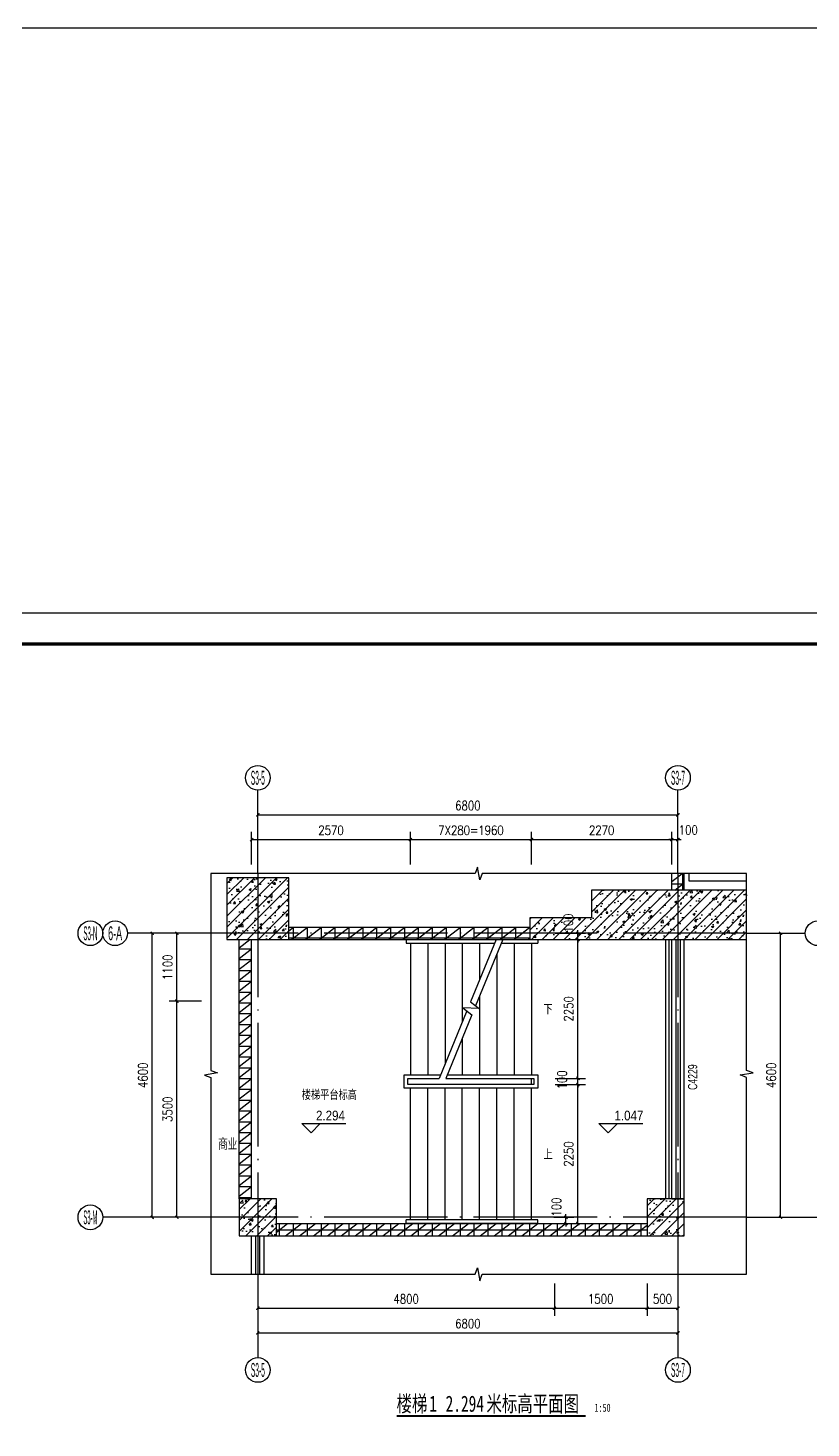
# Model space of a CAD drawing. Extents: x 718358 to 1668613, y -348838 to -159582.
# Drawn here: x 890727 to 903400, y -302810 to -280139 of the extents above; entities that cross this region are included whole.
import ezdxf
from ezdxf.enums import TextEntityAlignment as Align

# ---------------------------------------------------------------- set-up
doc = ezdxf.new("R2010")
doc.units = 0
doc.header["$LTSCALE"] = 1000
doc.linetypes.add('DASH', pattern=[0.35, 0.25, -0.1])
doc.linetypes.add('DOTE', pattern=[2.42, 2, -0.2, 0.02, -0.2])
doc.layers.add('建-修订云线', color=202, linetype='Continuous', plot=False)
for name, color, linetype in [('建-可见线', 7, 'Continuous'), ('建-图框', 4, 'Continuous'), ('建-墙体', 2, 'Continuous'), ('建-尺寸', 73, 'Continuous'), ('建-幕墙', 4, 'Continuous'), ('建-影线', 8, 'Continuous'), ('建-房间名', 7, 'Continuous'), ('建-柱子', 6, 'Continuous'), ('建-标高', 3, 'Continuous'), ('建-楼梯', 4, 'Continuous'), ('建-楼梯-扶手', 3, 'Continuous'), ('建-符号', 3, 'Continuous'), ('建-符号说明', 7, 'Continuous'), ('建-轴标', 3, 'Continuous'), ('建-轴网', 14, 'DOTE'), ('建-门窗', 4, 'Continuous'), ('建-门窗-编号', 7, 'Continuous'), ('车位', 5, 'Continuous')]:
    doc.layers.add(name, color=color, linetype=linetype)
doc.styles.add('_TCH_AXIS', font='gt宽度调整.shx', dxfattribs={"bigfont": 'gt国标汉字.shx'})
doc.styles.add('_TCH_DIM', font='gt单线西文.shx', dxfattribs={"width": 0.8, "bigfont": 'gt单线中文.shx'})
doc.styles.add('_TCH_SPACE', font='gt单线西文.shx', dxfattribs={"width": 0.8, "height": 5, "bigfont": 'gt单线中文.shx'})
doc.styles.add('_TCH_WINDOW', font='gt单线西文.shx', dxfattribs={"height": 3.5, "bigfont": 'gt单线中文.shx'})
doc.styles.add('DIM_FONT', font='SIMPLEX.shx', dxfattribs={"width": 0.8, "bigfont": 'GBCBIG.shx'})
doc.styles.add('黑体字', font='simhei.ttf', dxfattribs={"width": 0.7})
doc.dimstyles.new('DIMN50', dxfattribs={"dimscale": 0.5, "dimtxt": 300, "dimasz": 100, "dimexe": 250, "dimexo": 300, "dimgap": 150, "dimtad": 1, "dimdec": 0, "dimzin": 0, "dimdsep": 46, "dimtxsty": 'DIM_FONT', "dimblk": 'ARCHTICK', "dimcen": 0.09, "dimdle": 1, "dimclrt": 7, "dimazin": 2, "dimtfac": 1, "dimtdec": 0, "dimtix": 1, "dimtmove": 2, "dimatfit": 3, "dimldrblk": 'ARCHTICK', "dimfxl": 1, "dimtolj": 1, "dimtzin": 0, "dimarcsym": 0})
pattern_1 = [(45, (0, 0), (-88.388348, 88.388348), []), (50, (0, 0), (358.63009, -31.37607), [37.5, -412.5]), (355, (0, 0), (-69.37567, 376.09607), [30, -330]), (100.4514, (29.9, -2.6), (289.25469, 344.71977), [31.8701, -350.57106]), (46.1842, (0, 100), (533.62052, -82.7595), [56.25, -618.75]), (96.6356, (44.47, 93.1), (467.33135, 487.05894), [47.80514, -525.8565]), (351.1842, (0, 100), (467.33097, 487.0593), [45, -495]), (21, (50, 75), (298.45353, -201.309445), [37.5, -412.5]), (326, (50, 75), (121.65767, 362.57502), [30, -330]), (71.4514, (74.87, 58.22), (420.11131, 161.26525), [31.8701, -350.57106]), (37.5, (0, 0), (6.079928, 166.446927), [0, -326, 0, -335, 0, -331.25]), (7.5, (0, 0), (131.53477, 197.205856), [0, -191, 0, -318.5, 0, -126.25]), (327.5, (-111.5, 0), (266.911218, -11.277436), [0, -125, 0, -390, 0, -517.5]), (317.5, (-161.5, 0), (291.593085, 50.05249), [0, -162.5, 0, -259, 0, -367.5])]
pattern_2 = [(0, (0, 0), (0, 175), []), (37.875, (200, 0), (-84.807639, 109.038328), []), (90, (200, 0), (-225, 1e-14), [])]

# ---------------------------------------------------------------- blocks, each defined once
blk = doc.blocks.new('_ArchTick')
at = {"color": 0, "linetype": 'ByBlock', "const_width": 0.4}
blk.add_lwpolyline([(-0.5, -0.5), (0.5, 0.5)], dxfattribs=at)
blk = doc.blocks.new('*D3456')
at = {"layer": 'Defpoints', "color": 0, "transparency": 16777216}
for p in [(902508, -294798), (902908, -294798), (902508, -299398)]:
    blk.add_point(p, dxfattribs=at)
at = {"layer": '建-尺寸', "color": 0, "lineweight": -2, "transparency": 16777216}
for p, q in [((902658, -294798), (903033, -294798)), ((902908, -299399), (902908, -294798)), ((902658, -299398), (903033, -299398))]:
    blk.add_line(p, q, dxfattribs=at)
at = {"layer": '建-尺寸', "color": 0, "lineweight": -2, "transparency": 16777216, "xscale": 50, "yscale": 50, "zscale": 50}
for p, rotation in [((902908, -294798), 90), ((902908, -299398), 270)]:
    blk.add_blockref('_ArchTick', p, dxfattribs=dict(at, rotation=rotation))
at = {"layer": '建-尺寸', "color": 7, "transparency": 16777216, "insert": (902758, -297098), "char_height": 150, "attachment_point": 5, "rotation": 90, "style": 'DIM_FONT'}
blk.add_mtext('\\A1;4600', dxfattribs=at)
blk = doc.blocks.new('*D3457')
at = {"layer": 'Defpoints', "color": 0, "transparency": 16777216}
for p in [(892737, -294798), (893687, -294798), (893687, -299398)]:
    blk.add_point(p, dxfattribs=at)
at = {"layer": '建-轴标', "color": 0, "lineweight": -2, "transparency": 16777216}
for p, q in [((893537, -294798), (892612, -294798)), ((892737, -299399), (892737, -294798)), ((893537, -299398), (892612, -299398))]:
    blk.add_line(p, q, dxfattribs=at)
at = {"layer": '建-轴标', "color": 0, "lineweight": -2, "transparency": 16777216, "xscale": 50, "yscale": 50, "zscale": 50}
for p, rotation in [((892737, -294798), 90), ((892737, -299398), 270)]:
    blk.add_blockref('_ArchTick', p, dxfattribs=dict(at, rotation=rotation))
at = {"layer": '建-轴标', "color": 7, "transparency": 16777216, "insert": (892587, -297098), "char_height": 150, "attachment_point": 5, "rotation": 90, "style": 'DIM_FONT'}
blk.add_mtext('\\A1;4600', dxfattribs=at)
blk = doc.blocks.new('*D3459')
at = {"layer": 'Defpoints', "color": 0, "transparency": 16777216}
for p in [(894447, -300553), (901247, -300553), (901247, -301270)]:
    blk.add_point(p, dxfattribs=at)
at = {"layer": '建-尺寸', "color": 0, "lineweight": -2, "transparency": 16777216}
for p, q in [((894447, -300703), (894447, -301395)), ((901247, -300703), (901247, -301395)), ((894447, -301270), (901248, -301270))]:
    blk.add_line(p, q, dxfattribs=at)
at = {"layer": '建-尺寸', "color": 0, "lineweight": -2, "transparency": 16777216, "xscale": 50, "yscale": 50, "zscale": 50, "rotation": 180}
blk.add_blockref('_ArchTick', (894447, -301270), dxfattribs=at)
at = {"layer": '建-尺寸', "color": 0, "lineweight": -2, "transparency": 16777216, "xscale": 50, "yscale": 50, "zscale": 50}
blk.add_blockref('_ArchTick', (901247, -301270), dxfattribs=at)
at = {"layer": '建-尺寸', "color": 7, "transparency": 16777216, "insert": (897847, -301120), "char_height": 150, "attachment_point": 5, "style": 'DIM_FONT'}
blk.add_mtext('\\A1;6800', dxfattribs=at)
blk = doc.blocks.new('*D3460')
at = {"layer": 'Defpoints', "color": 0, "transparency": 16777216}
for p in [(893137, -295898), (893687, -295898), (893687, -299398)]:
    blk.add_point(p, dxfattribs=at)
at = {"layer": '建-尺寸', "color": 0, "lineweight": -2, "transparency": 16777216}
for p, q in [((893537, -295898), (893012, -295898)), ((893137, -299399), (893137, -295898)), ((893537, -299398), (893012, -299398))]:
    blk.add_line(p, q, dxfattribs=at)
at = {"layer": '建-尺寸', "color": 0, "lineweight": -2, "transparency": 16777216, "xscale": 50, "yscale": 50, "zscale": 50}
for p, rotation in [((893137, -295898), 90), ((893137, -299398), 270)]:
    blk.add_blockref('_ArchTick', p, dxfattribs=dict(at, rotation=rotation))
at = {"layer": '建-尺寸', "color": 7, "transparency": 16777216, "insert": (892987, -297648), "char_height": 150, "attachment_point": 5, "rotation": 90, "style": 'DIM_FONT'}
blk.add_mtext('\\A1;3500', dxfattribs=at)
blk = doc.blocks.new('*D3461')
at = {"layer": 'Defpoints', "color": 0, "transparency": 16777216}
for p in [(893137, -294798), (893687, -294798), (893687, -295898)]:
    blk.add_point(p, dxfattribs=at)
at = {"layer": '建-尺寸', "color": 0, "lineweight": -2, "transparency": 16777216}
for p, q in [((893537, -294798), (893012, -294798)), ((893137, -295899), (893137, -294798)), ((893537, -295898), (893012, -295898))]:
    blk.add_line(p, q, dxfattribs=at)
at = {"layer": '建-尺寸', "color": 0, "lineweight": -2, "transparency": 16777216, "xscale": 50, "yscale": 50, "zscale": 50}
for p, rotation in [((893137, -294798), 90), ((893137, -295898), 270)]:
    blk.add_blockref('_ArchTick', p, dxfattribs=dict(at, rotation=rotation))
at = {"layer": '建-尺寸', "color": 7, "transparency": 16777216, "insert": (892987, -295348), "char_height": 150, "attachment_point": 5, "rotation": 90, "style": 'DIM_FONT'}
blk.add_mtext('\\A1;1100', dxfattribs=at)
blk = doc.blocks.new('*D3462')
at = {"layer": 'Defpoints', "color": 0, "transparency": 16777216}
for p in [(894447, -300320), (899247, -300320), (899247, -300870)]:
    blk.add_point(p, dxfattribs=at)
at = {"layer": '建-尺寸', "color": 0, "lineweight": -2, "transparency": 16777216}
for p, q in [((894447, -300470), (894447, -300995)), ((899247, -300470), (899247, -300995)), ((894447, -300870), (899248, -300870))]:
    blk.add_line(p, q, dxfattribs=at)
at = {"layer": '建-尺寸', "color": 0, "lineweight": -2, "transparency": 16777216, "xscale": 50, "yscale": 50, "zscale": 50, "rotation": 180}
blk.add_blockref('_ArchTick', (894447, -300870), dxfattribs=at)
at = {"layer": '建-尺寸', "color": 0, "lineweight": -2, "transparency": 16777216, "xscale": 50, "yscale": 50, "zscale": 50}
blk.add_blockref('_ArchTick', (899247, -300870), dxfattribs=at)
at = {"layer": '建-尺寸', "color": 7, "transparency": 16777216, "insert": (896847, -300720), "char_height": 150, "attachment_point": 5, "style": 'DIM_FONT'}
blk.add_mtext('\\A1;4800', dxfattribs=at)
blk = doc.blocks.new('*D3463')
at = {"layer": 'Defpoints', "color": 0, "transparency": 16777216}
for p in [(899247, -300320), (900747, -300320), (900747, -300870)]:
    blk.add_point(p, dxfattribs=at)
at = {"layer": '建-尺寸', "color": 0, "lineweight": -2, "transparency": 16777216}
for p, q in [((899247, -300470), (899247, -300995)), ((900747, -300470), (900747, -300995)), ((899247, -300870), (900748, -300870))]:
    blk.add_line(p, q, dxfattribs=at)
at = {"layer": '建-尺寸', "color": 0, "lineweight": -2, "transparency": 16777216, "xscale": 50, "yscale": 50, "zscale": 50, "rotation": 180}
blk.add_blockref('_ArchTick', (899247, -300870), dxfattribs=at)
at = {"layer": '建-尺寸', "color": 0, "lineweight": -2, "transparency": 16777216, "xscale": 50, "yscale": 50, "zscale": 50}
blk.add_blockref('_ArchTick', (900747, -300870), dxfattribs=at)
at = {"layer": '建-尺寸', "color": 7, "transparency": 16777216, "insert": (899997, -300720), "char_height": 150, "attachment_point": 5, "style": 'DIM_FONT'}
blk.add_mtext('\\A1;1500', dxfattribs=at)
blk = doc.blocks.new('*D3464')
at = {"layer": 'Defpoints', "color": 0, "transparency": 16777216}
for p in [(900747, -300320), (901247, -300320), (901247, -300870)]:
    blk.add_point(p, dxfattribs=at)
at = {"layer": '建-尺寸', "color": 0, "lineweight": -2, "transparency": 16777216}
for p, q in [((900747, -300470), (900747, -300995)), ((901247, -300470), (901247, -300995)), ((900747, -300870), (901248, -300870))]:
    blk.add_line(p, q, dxfattribs=at)
at = {"layer": '建-尺寸', "color": 0, "lineweight": -2, "transparency": 16777216, "xscale": 50, "yscale": 50, "zscale": 50, "rotation": 180}
blk.add_blockref('_ArchTick', (900747, -300870), dxfattribs=at)
at = {"layer": '建-尺寸', "color": 0, "lineweight": -2, "transparency": 16777216, "xscale": 50, "yscale": 50, "zscale": 50}
blk.add_blockref('_ArchTick', (901247, -300870), dxfattribs=at)
at = {"layer": '建-尺寸', "color": 7, "transparency": 16777216, "insert": (900997, -300720), "char_height": 150, "attachment_point": 5, "style": 'DIM_FONT'}
blk.add_mtext('\\A1;500', dxfattribs=at)
blk = doc.blocks.new('*D3465')
at = {"layer": 'Defpoints', "color": 0, "transparency": 16777216}
for p in [(899108, -294798), (899108, -294898), (899628, -294798)]:
    blk.add_point(p, dxfattribs=at)
at = {"layer": '建-尺寸', "color": 0, "lineweight": -2, "transparency": 16777216}
for p, q in [((899258, -294798), (899753, -294798)), ((899258, -294898), (899753, -294898)), ((899628, -294798), (899628, -294748)), ((899628, -294898), (899628, -294798)), ((899628, -294898), (899628, -294948))]:
    blk.add_line(p, q, dxfattribs=at)
at = {"layer": '建-尺寸', "color": 0, "lineweight": -2, "transparency": 16777216, "xscale": 50, "yscale": 50, "zscale": 50}
for p, rotation in [((899628, -294798), 270), ((899628, -294898), 90)]:
    blk.add_blockref('_ArchTick', p, dxfattribs=dict(at, rotation=rotation))
at = {"layer": '建-尺寸', "color": 7, "transparency": 16777216, "insert": (899473, -294632), "char_height": 150, "attachment_point": 5, "rotation": 90, "style": 'DIM_FONT'}
blk.add_mtext('\\A1;100', dxfattribs=at)
blk = doc.blocks.new('*D3466')
at = {"layer": 'Defpoints', "color": 0, "transparency": 16777216}
for p in [(899108, -294898), (899628, -294898), (899108, -297148)]:
    blk.add_point(p, dxfattribs=at)
at = {"layer": '建-尺寸', "color": 0, "lineweight": -2, "transparency": 16777216}
for p, q in [((899258, -294898), (899753, -294898)), ((899628, -297149), (899628, -294898)), ((899258, -297148), (899753, -297148))]:
    blk.add_line(p, q, dxfattribs=at)
at = {"layer": '建-尺寸', "color": 0, "lineweight": -2, "transparency": 16777216, "xscale": 50, "yscale": 50, "zscale": 50}
for p, rotation in [((899628, -294898), 90), ((899628, -297148), 270)]:
    blk.add_blockref('_ArchTick', p, dxfattribs=dict(at, rotation=rotation))
at = {"layer": '建-尺寸', "color": 7, "transparency": 16777216, "insert": (899478, -296023), "char_height": 150, "attachment_point": 5, "rotation": 90, "style": 'DIM_FONT'}
blk.add_mtext('\\A1;2250', dxfattribs=at)
blk = doc.blocks.new('*D3467')
at = {"layer": 'Defpoints', "color": 0, "transparency": 16777216}
for p in [(899108, -297148), (899628, -297148), (899108, -297248)]:
    blk.add_point(p, dxfattribs=at)
at = {"layer": '建-尺寸', "color": 0, "lineweight": -2, "transparency": 16777216}
for p, q in [((899258, -297148), (899753, -297148)), ((899628, -297148), (899628, -297098)), ((899628, -297248), (899628, -297148)), ((899258, -297248), (899753, -297248)), ((899628, -297248), (899628, -297298))]:
    blk.add_line(p, q, dxfattribs=at)
at = {"layer": '建-尺寸', "color": 0, "lineweight": -2, "transparency": 16777216, "xscale": 50, "yscale": 50, "zscale": 50}
for p, rotation in [((899628, -297148), 270), ((899628, -297248), 90)]:
    blk.add_blockref('_ArchTick', p, dxfattribs=dict(at, rotation=rotation))
at = {"layer": '建-尺寸', "color": 7, "transparency": 16777216, "insert": (899371, -297173), "char_height": 150, "attachment_point": 5, "rotation": 90, "style": 'DIM_FONT'}
blk.add_mtext('\\A1;100', dxfattribs=at)
blk = doc.blocks.new('*D3468')
at = {"layer": 'Defpoints', "color": 0, "transparency": 16777216}
for p in [(899108, -297248), (899628, -297248), (899108, -299498)]:
    blk.add_point(p, dxfattribs=at)
at = {"layer": '建-尺寸', "color": 0, "lineweight": -2, "transparency": 16777216}
for p, q in [((899258, -297248), (899753, -297248)), ((899628, -299499), (899628, -297248)), ((899258, -299498), (899753, -299498))]:
    blk.add_line(p, q, dxfattribs=at)
at = {"layer": '建-尺寸', "color": 0, "lineweight": -2, "transparency": 16777216, "xscale": 50, "yscale": 50, "zscale": 50}
for p, rotation in [((899628, -297248), 90), ((899628, -299498), 270)]:
    blk.add_blockref('_ArchTick', p, dxfattribs=dict(at, rotation=rotation))
at = {"layer": '建-尺寸', "color": 7, "transparency": 16777216, "insert": (899478, -298373), "char_height": 150, "attachment_point": 5, "rotation": 90, "style": 'DIM_FONT'}
blk.add_mtext('\\A1;2250', dxfattribs=at)
blk = doc.blocks.new('*D3469')
at = {"layer": 'Defpoints', "color": 0, "transparency": 16777216}
for p in [(899087, -299398), (899435, -299398), (899087, -299498)]:
    blk.add_point(p, dxfattribs=at)
at = {"layer": '建-尺寸', "color": 0, "lineweight": -2, "transparency": 16777216}
for p, q in [((899237, -299398), (899560, -299398)), ((899435, -299398), (899435, -299348)), ((899435, -299498), (899435, -299398)), ((899237, -299498), (899560, -299498)), ((899435, -299498), (899435, -299548))]:
    blk.add_line(p, q, dxfattribs=at)
at = {"layer": '建-尺寸', "color": 0, "lineweight": -2, "transparency": 16777216, "xscale": 50, "yscale": 50, "zscale": 50}
for p, rotation in [((899435, -299398), 270), ((899435, -299498), 90)]:
    blk.add_blockref('_ArchTick', p, dxfattribs=dict(at, rotation=rotation))
at = {"layer": '建-尺寸', "color": 7, "transparency": 16777216, "insert": (899280, -299232), "char_height": 150, "attachment_point": 5, "rotation": 90, "style": 'DIM_FONT'}
blk.add_mtext('\\A1;100', dxfattribs=at)
blk = doc.blocks.new('*D3499')
at = {"layer": 'Defpoints', "color": 0, "transparency": 16777216}
for p in [(901247, -292881), (894447, -293435), (901247, -293435)]:
    blk.add_point(p, dxfattribs=at)
at = {"layer": '建-尺寸', "color": 0, "lineweight": -2, "transparency": 16777216}
for p, q in [((894447, -293285), (894447, -292756)), ((894447, -292881), (901248, -292881)), ((901247, -293285), (901247, -292756))]:
    blk.add_line(p, q, dxfattribs=at)
at = {"layer": '建-尺寸', "color": 0, "lineweight": -2, "transparency": 16777216, "xscale": 50, "yscale": 50, "zscale": 50, "rotation": 180}
blk.add_blockref('_ArchTick', (894447, -292881), dxfattribs=at)
at = {"layer": '建-尺寸', "color": 0, "lineweight": -2, "transparency": 16777216, "xscale": 50, "yscale": 50, "zscale": 50}
blk.add_blockref('_ArchTick', (901247, -292881), dxfattribs=at)
at = {"layer": '建-尺寸', "color": 7, "transparency": 16777216, "insert": (897847, -292731), "char_height": 150, "attachment_point": 5, "style": 'DIM_FONT'}
blk.add_mtext('\\A1;6800', dxfattribs=at)
blk = doc.blocks.new('*D3583')
at = {"layer": 'Defpoints', "color": 0, "transparency": 16777216}
for p in [(896917, -293281), (894347, -293835), (896917, -293835)]:
    blk.add_point(p, dxfattribs=at)
at = {"layer": '建-尺寸', "color": 0, "lineweight": -2, "transparency": 16777216}
for p, q in [((894347, -293685), (894347, -293156)), ((894347, -293281), (896918, -293281)), ((896917, -293685), (896917, -293156))]:
    blk.add_line(p, q, dxfattribs=at)
at = {"layer": '建-尺寸', "color": 0, "lineweight": -2, "transparency": 16777216, "xscale": 50, "yscale": 50, "zscale": 50, "rotation": 180}
blk.add_blockref('_ArchTick', (894347, -293281), dxfattribs=at)
at = {"layer": '建-尺寸', "color": 0, "lineweight": -2, "transparency": 16777216, "xscale": 50, "yscale": 50, "zscale": 50}
blk.add_blockref('_ArchTick', (896917, -293281), dxfattribs=at)
at = {"layer": '建-尺寸', "color": 7, "transparency": 16777216, "insert": (895632, -293131), "char_height": 150, "attachment_point": 5, "style": 'DIM_FONT'}
blk.add_mtext('\\A1;2570', dxfattribs=at)
blk = doc.blocks.new('*D3584')
at = {"layer": 'Defpoints', "color": 0, "transparency": 16777216}
for p in [(898877, -293281), (896917, -293835), (898877, -293835)]:
    blk.add_point(p, dxfattribs=at)
at = {"layer": '建-尺寸', "color": 0, "lineweight": -2, "transparency": 16777216}
for p, q in [((896917, -293685), (896917, -293156)), ((896917, -293281), (898878, -293281)), ((898877, -293685), (898877, -293156))]:
    blk.add_line(p, q, dxfattribs=at)
at = {"layer": '建-尺寸', "color": 0, "lineweight": -2, "transparency": 16777216, "xscale": 50, "yscale": 50, "zscale": 50, "rotation": 180}
blk.add_blockref('_ArchTick', (896917, -293281), dxfattribs=at)
at = {"layer": '建-尺寸', "color": 0, "lineweight": -2, "transparency": 16777216, "xscale": 50, "yscale": 50, "zscale": 50}
blk.add_blockref('_ArchTick', (898877, -293281), dxfattribs=at)
at = {"layer": '建-尺寸', "color": 7, "transparency": 16777216, "insert": (897897, -293131), "char_height": 150, "attachment_point": 5, "style": 'DIM_FONT'}
blk.add_mtext('\\A1;7X280=1960', dxfattribs=at)
blk = doc.blocks.new('*D3585')
at = {"layer": 'Defpoints', "color": 0, "transparency": 16777216}
for p in [(901147, -293281), (898877, -293835), (901147, -293835)]:
    blk.add_point(p, dxfattribs=at)
at = {"layer": '建-尺寸', "color": 0, "lineweight": -2, "transparency": 16777216}
for p, q in [((898877, -293685), (898877, -293156)), ((898877, -293281), (901148, -293281)), ((901147, -293685), (901147, -293156))]:
    blk.add_line(p, q, dxfattribs=at)
at = {"layer": '建-尺寸', "color": 0, "lineweight": -2, "transparency": 16777216, "xscale": 50, "yscale": 50, "zscale": 50, "rotation": 180}
blk.add_blockref('_ArchTick', (898877, -293281), dxfattribs=at)
at = {"layer": '建-尺寸', "color": 0, "lineweight": -2, "transparency": 16777216, "xscale": 50, "yscale": 50, "zscale": 50}
blk.add_blockref('_ArchTick', (901147, -293281), dxfattribs=at)
at = {"layer": '建-尺寸', "color": 7, "transparency": 16777216, "insert": (900012, -293131), "char_height": 150, "attachment_point": 5, "style": 'DIM_FONT'}
blk.add_mtext('\\A1;2270', dxfattribs=at)
blk = doc.blocks.new('*D3586')
at = {"layer": 'Defpoints', "color": 0, "transparency": 16777216}
for p in [(901247, -293281), (901147, -293835), (901247, -293835)]:
    blk.add_point(p, dxfattribs=at)
at = {"layer": '建-尺寸', "color": 0, "lineweight": -2, "transparency": 16777216}
for p, q in [((901147, -293281), (901097, -293281)), ((901147, -293685), (901147, -293156)), ((901147, -293281), (901247, -293281)), ((901247, -293685), (901247, -293156)), ((901247, -293281), (901297, -293281))]:
    blk.add_line(p, q, dxfattribs=at)
at = {"layer": '建-尺寸', "color": 0, "lineweight": -2, "transparency": 16777216, "xscale": 50, "yscale": 50, "zscale": 50}
blk.add_blockref('_ArchTick', (901147, -293281), dxfattribs=at)
at = {"layer": '建-尺寸', "color": 0, "lineweight": -2, "transparency": 16777216, "xscale": 50, "yscale": 50, "zscale": 50, "rotation": 180}
blk.add_blockref('_ArchTick', (901247, -293281), dxfattribs=at)
at = {"layer": '建-尺寸', "color": 7, "transparency": 16777216, "insert": (901414, -293126), "char_height": 150, "attachment_point": 5, "style": 'DIM_FONT'}
blk.add_mtext('\\A1;100', dxfattribs=at)

msp = doc.modelspace()

# ---------------------------------------------------------------- hatches: boundary and pattern name
at = {"layer": '建-影线'}
h = msp.add_hatch(dxfattribs=at)
h.set_pattern_fill('钢筋混凝土', color=256, scale=50, style=0)
h.set_pattern_definition(pattern_1)
h.paths.add_polyline_path([(893947.1, -294898.2), (894947.1, -294898.2), (894947.1, -293898.2), (893947.1, -293898.2)])
h = msp.add_hatch(dxfattribs=at)
h.set_pattern_fill('空心砖', color=256, scale=50, style=0)
h.set_pattern_definition(pattern_2)
h.paths.add_polyline_path([(901147.1, -294098.2), (901347.1, -294098.2), (901347.1, -293830.6), (901147.1, -293830.6)])
h = msp.add_hatch(dxfattribs=at)
h.set_pattern_fill('钢筋混凝土', color=256, scale=50, style=0)
h.set_pattern_definition(pattern_1)
h.paths.add_polyline_path([(902358.1, -294098.2), (899847.1, -294098.2), (899847.1, -294548.2), (898847.1, -294548.2), (898847.1, -294898.2), (902358.1, -294898.2)])
h = msp.add_hatch(dxfattribs=at)
h.set_pattern_fill('空心砖', color=256, scale=50, style=0)
h.set_pattern_definition(pattern_2)
h.paths.add_polyline_path([(898847.1, -294898.2), (898847.1, -294698.2), (894947.1, -294698.2), (894947.1, -294898.2)])
h = msp.add_hatch(dxfattribs=at)
h.set_pattern_fill('空心砖', color=256, scale=50, style=0)
h.set_pattern_definition(pattern_2)
h.paths.add_polyline_path([(894347.1, -294898.2), (894147.1, -294898.2), (894147.1, -299098.2), (894347.1, -299098.2)])
h = msp.add_hatch(dxfattribs=at)
h.set_pattern_fill('钢筋混凝土', color=256, scale=50, style=0)
h.set_pattern_definition(pattern_1)
h.paths.add_polyline_path([(894147.1, -299698.2), (894747.1, -299698.2), (894747.1, -299098.2), (894147.1, -299098.2)])
h = msp.add_hatch(dxfattribs=at)
h.set_pattern_fill('钢筋混凝土', color=256, scale=50, style=0)
h.set_pattern_definition(pattern_1)
h.paths.add_polyline_path([(900747.1, -299698.2), (901347.1, -299698.2), (901347.1, -299098.2), (900747.1, -299098.2)])
h = msp.add_hatch(dxfattribs=at)
h.set_pattern_fill('空心砖', color=256, scale=50, style=0)
h.set_pattern_definition(pattern_2)
h.paths.add_polyline_path([(900747.1, -299698.2), (900747.1, -299498.2), (894747.1, -299498.2), (894747.1, -299698.2)])

# ---------------------------------------------------------------- linework, layer by layer
at = {"layer": '建-修订云线'}
msp.add_lwpolyline([(869294, -280139), (982686.3, -280139), (982686.3, -330465.5), (869294, -330465.5)], close=True, dxfattribs=at)
at = {"layer": '建-可见线', "linetype": 'DASH'}
msp.add_lwpolyline([(902353.3, -293830.6, -0.0034236), (902358.1, -293835.5)], format="xyb", dxfattribs=at)
at = {"layer": '建-图框'}
msp.add_lwpolyline([(876276.8, -319314.4), (918326.8, -319314.4), (918326.8, -289614.4), (876276.8, -289614.4)], close=True, dxfattribs=at)
at = {"layer": '建-图框', "const_width": 50}
msp.add_lwpolyline([(877526.8, -318814.4), (917826.8, -318814.4), (917826.8, -290114.4), (877526.8, -290114.4)], close=True, dxfattribs=at)
at = {"layer": '建-墙体'}
for p, q in [((901147.1, -294098.2), (901147.1, -293830.6)), ((901347.1, -294098.2), (901347.1, -293830.6)), ((894947.1, -294698.2), (898847.1, -294698.2)), ((894147.1, -299098.2), (894147.1, -294898.2)), ((894347.1, -299098.2), (894347.1, -294898.2)), ((894947.1, -294898.2), (898847.1, -294898.2)), ((894747.1, -299498.2), (900747.1, -299498.2)), ((894747.1, -299698.2), (900747.1, -299698.2))]:
    msp.add_line(p, q, dxfattribs=at)
at = {"layer": '建-幕墙'}
for p, q in [((894347.1, -300319.9), (894347.1, -299698.2)), ((894413.8, -300319.9), (894413.8, -299698.2)), ((894480.4, -300319.9), (894480.4, -299698.2)), ((894547.1, -300319.9), (894547.1, -299698.2))]:
    msp.add_line(p, q, dxfattribs=at)
at = {"layer": '建-柱子'}
for p, q in [((894947.1, -293898.2), (893947.1, -293898.2)), ((893947.1, -293898.2), (893947.1, -294898.2)), ((894947.1, -294898.2), (894947.1, -293898.2)), ((902358.1, -294098.2), (899847.1, -294098.2)), ((899847.1, -294098.2), (899847.1, -294548.2)), ((899847.1, -294548.2), (898847.1, -294548.2)), ((898847.1, -294548.2), (898847.1, -294898.2)), ((893947.1, -294898.2), (894947.1, -294898.2)), ((898847.1, -294898.2), (902358.1, -294898.2)), ((894747.1, -299098.2), (894147.1, -299098.2)), ((894147.1, -299098.2), (894147.1, -299698.2)), ((894747.1, -299698.2), (894747.1, -299098.2)), ((901347.1, -299098.2), (900747.1, -299098.2)), ((900747.1, -299098.2), (900747.1, -299698.2)), ((901347.1, -299698.2), (901347.1, -299098.2)), ((894147.1, -299698.2), (894747.1, -299698.2)), ((900747.1, -299698.2), (901347.1, -299698.2))]:
    msp.add_line(p, q, dxfattribs=at)
at = {"layer": '建-标高'}
for p, q in [((895308.3, -298031.2), (895158.3, -297881.2)), ((895158.3, -297881.2), (895870.1, -297881.2)), ((895308.3, -298031.2), (895458.3, -297881.2)), ((900117.8, -298031.2), (899967.8, -297881.2)), ((899967.8, -297881.2), (900679.6, -297881.2)), ((900117.8, -298031.2), (900267.8, -297881.2))]:
    msp.add_line(p, q, dxfattribs=at)
at = {"layer": '建-楼梯'}
for p, q in [((896847.1, -294898.2), (898302.6, -294898.2)), ((896847.1, -294898.2), (896847.1, -294958.2)), ((896917.1, -294898.2), (898302.6, -294898.2)), ((898302.6, -294898.2), (897889.9, -295908.8)), ((898410.6, -294898.2), (897972.3, -295971.4)), ((898410.6, -294898.2), (898877.1, -294898.2)), ((898410.6, -294898.2), (898977.1, -294898.2)), ((898977.1, -294898.2), (898977.1, -294958.2)), ((896847.1, -294958.2), (898278.1, -294958.2)), ((896917.1, -294958.2), (896917.1, -297088.2)), ((897197.1, -294958.2), (897197.1, -297088.2)), ((897477.1, -294958.2), (897477.1, -296919.4)), ((897757.1, -294958.2), (897757.1, -296233.8)), ((898037.1, -294958.2), (898037.1, -295548.2)), ((898317.1, -295127.1), (898317.1, -297088.2)), ((898386.1, -294958.2), (898977.1, -294958.2)), ((898597.1, -294958.2), (898597.1, -297088.2)), ((898877.1, -294958.2), (898877.1, -297088.2)), ((898037.1, -295812.7), (898037.1, -297088.2)), ((897829.5, -296056.6), (897383.7, -297148.2)), ((898032, -296016.7), (897763.2, -296006.3)), ((897763.2, -296006.3), (897911.9, -296119.2)), ((897889.9, -295908.8), (898032, -296016.7)), ((897911.9, -296119.2), (897491.7, -297148.2)), ((897757.1, -296498.3), (897757.1, -297088.2)), ((896817.1, -297308.2), (896817.1, -297088.2)), ((896817.1, -297088.2), (897408.2, -297088.2)), ((896877.1, -297248.2), (896877.1, -297148.2)), ((896877.1, -297148.2), (897383.7, -297148.2)), ((896917.1, -297148.2), (897383.7, -297148.2)), ((897491.7, -297148.2), (898877.1, -297148.2)), ((897491.7, -297148.2), (898917.1, -297148.2)), ((897516.2, -297088.2), (898977.1, -297088.2)), ((898877.1, -297248.2), (898877.1, -297148.2)), ((898917.1, -297148.2), (898917.1, -297248.2)), ((898977.1, -297088.2), (898977.1, -297308.2)), ((898977.1, -297308.2), (896817.1, -297308.2)), ((898917.1, -297248.2), (896877.1, -297248.2)), ((898877.1, -297248.2), (896917.1, -297248.2)), ((896917.1, -299438.2), (896917.1, -297308.2)), ((897197.1, -299438.2), (897197.1, -297308.2)), ((897477.1, -299438.2), (897477.1, -297308.2)), ((897757.1, -299438.2), (897757.1, -297308.2)), ((898037.1, -299438.2), (898037.1, -297308.2)), ((898317.1, -299438.2), (898317.1, -297308.2)), ((898597.1, -299438.2), (898597.1, -297308.2)), ((898877.1, -299438.2), (898877.1, -297308.2)), ((898977.1, -299438.2), (896847.1, -299438.2)), ((896847.1, -299498.2), (896847.1, -299438.2)), ((898977.1, -299498.2), (898977.1, -299438.2)), ((898977.1, -299498.2), (896847.1, -299498.2)), ((898877.1, -299498.2), (896917.1, -299498.2))]:
    msp.add_line(p, q, dxfattribs=at)
at = {"layer": '建-楼梯-扶手'}
for p, q in [((901047.1, -294898.2), (901047.1, -299098.2)), ((901097.1, -294898.2), (901097.1, -299098.2))]:
    msp.add_line(p, q, dxfattribs=at)
at = {"layer": '建-符号'}
for points in [[(902358.1, -293830.6), (898078.7, -293830.6), (898040.5, -293935.6), (898003.5, -293725.6), (897966.2, -293830.6), (893686.8, -293830.6)], [(893686.8, -293830.6), (893686.8, -297019), (893791.8, -297057.2), (893581.8, -297094.3), (893686.8, -297131.5), (893686.8, -300319.9)], [(902358.1, -300319.9), (902358.1, -297131.5), (902253.1, -297093.3), (902463.1, -297056.3), (902358.1, -297019), (902358.1, -293830.6)], [(893686.8, -300319.9), (897966.2, -300319.9), (898004.5, -300214.9), (898041.5, -300424.9), (898078.7, -300319.9), (902358.1, -300319.9)]]:
    msp.add_lwpolyline(points, dxfattribs=at)
for points in [[(899017.1, -298373.2, 0, 0, 0), (896317.1, -298373.2, 0, 0, 0), (896317.1, -296023.2, 0, 0, 0), (897607.1, -296023.2, 40, 0, 0), (897757.1, -296023.2, 0, 0, 0)], [(899017.1, -296023.2, 0, 0, 0), (898187.1, -296023.2, 40, 0, 0), (898037.1, -296023.2, 0, 0, 0)]]:
    msp.add_lwpolyline(points, format="xyseb", dxfattribs=at)
at = {"layer": '建-符号', "const_width": 35}
msp.add_lwpolyline([(896691.8, -302616.5), (899755.6, -302616.5)], dxfattribs=at)
at = {"layer": '建-轴标'}
for p, q in [((894447.1, -293830.6), (894447.1, -292480.6)), ((901247.1, -293830.6), (901247.1, -292480.6)), ((893686.8, -294798.2), (892336.8, -294798.2)), ((893686.8, -294798.2), (892786.8, -294798.2)), ((902358.1, -294798.2), (903308.1, -294798.2)), ((893686.8, -299398.2), (891936.8, -299398.2)), ((902358.1, -299398.2), (903708.1, -299398.2)), ((894447.1, -300319.9), (894447.1, -301669.9)), ((901247.1, -300319.9), (901247.1, -301669.9))]:
    msp.add_line(p, q, dxfattribs=at)
for centre in [(894447.1, -292280.6), (901247.4, -292280.6), (891736.8, -294798.2), (892136.8, -294798.2), (903508.1, -294798.2), (891736.8, -299398.2), (894447.4, -301869.9), (901247.4, -301869.9)]:
    msp.add_circle(centre, 200, dxfattribs=at)
at = {"layer": '建-轴网'}
for p, q in [((894447.1, -293830.6), (894447.1, -300319.9)), ((901247.1, -293830.6), (901247.1, -300319.9)), ((902358.1, -294798.2), (893686.8, -294798.2)), ((902358.1, -299398.2), (893686.8, -299398.2))]:
    msp.add_line(p, q, dxfattribs=at)
at = {"layer": '建-门窗'}
for p, q in [((901147.1, -299098.2), (901147.1, -294898.2)), ((901147.1, -294898.2), (901347.1, -294898.2)), ((901213.8, -294898.2), (901213.8, -299098.2)), ((901280.4, -294898.2), (901280.4, -299098.2)), ((901347.1, -299098.2), (901347.1, -294898.2)), ((901147.1, -299098.2), (901347.1, -299098.2))]:
    msp.add_line(p, q, dxfattribs=at)
at = {"layer": '车位'}
msp.add_lwpolyline([(901422.1, -293830.6), (901422.1, -293948.2), (902358.1, -293948.2)], dxfattribs=at)

# ---------------------------------------------------------------- texts
at = {"layer": '建-房间名', "width": 0.8}
for s, height, style, p in [('楼梯平台标高', 143.31, '_TCH_SPACE', (895158.3, -297496)), ('商业', 192.91, 'DIM_FONT', (893805.8, -298310.5))]:
    msp.add_text(s, height=height, dxfattribs=dict(at, style=style)).set_placement(p)
at = {"layer": '建-标高', "style": '_TCH_DIM', "width": 0.888889}
for s, p in [('2.294', (895388.4, -297828.7)), ('1.047', (900219.2, -297828.7))]:
    msp.add_text(s, height=157.5, dxfattribs=at).set_placement(p)
at = {"layer": '建-符号说明'}
for s, height, style, width, p in [('下', 143.3, '_TCH_DIM', 0.8, (899069.6, -296110.7)), ('上', 143.3, '_TCH_DIM', 0.8, (899069.6, -298460.7)), ('楼梯', 261.39, '黑体字', 0.7, (896691.8, -302546.5)), ('1', 261.4, '黑体字', 0.7, (897221.1, -302546.5)), ('2.294', 261.39, '黑体字', 0.7, (897485.8, -302546.5)), ('米标高平面图', 261.39, '黑体字', 0.7, (898147.4, -302546.5)), ('1:50', 130.7, '黑体字', 0.7, (899895.6, -302546.5))]:
    msp.add_text(s, height=height, dxfattribs=dict(at, style=style, width=width)).set_placement(p)
at = {"layer": '建-轴标', "style": '_TCH_AXIS'}
for s, width, p, p2 in [('S3-5', 0.2625, (894334, -292393.8), (894560.2, -292393.8)), ('S3-7', 0.2625, (901134.3, -292393.8), (901360.5, -292393.8)), ('S3-N', 0.2625, (891623.7, -294911.4), (891850, -294911.4)), ('6-A', 0.33871, (892023.7, -294911.4), (892250, -294911.4)), ('S3-M', 0.256098, (891623.7, -299511.4), (891850, -299511.4)), ('S3-5', 0.2625, (894334.3, -301983), (894560.5, -301983)), ('S3-7', 0.2625, (901134.3, -301983), (901360.5, -301983))]:
    msp.add_text(s, height=226.27, dxfattribs=dict(at, width=width)).set_placement(p, p2, align=Align.FIT)
at = {"layer": '建-门窗-编号', "style": '_TCH_WINDOW', "width": 0.705882}
msp.add_text('C4229', height=148.75, rotation=89.99996, dxfattribs=at).set_placement((901559, -297334.9))

# ---------------------------------------------------------------- dimensions: what is measured, and where the dimension line sits
at = {"layer": '建-尺寸'}
for p1, p2, distance, picture, middle in [((894447.1, -293434.6), (901247.1, -293434.6), 554, '*D3499', (897847.1, -292730.6)), ((894347.1, -293834.6), (896917.1, -293834.6), 554, '*D3583', (895632.1, -293130.6)), ((898877.1, -293834.6), (901147.1, -293834.6), 554, '*D3585', (900012.1, -293130.6)), ((893686.8, -295898.2), (893686.8, -294798.2), 550, '*D3461', (892986.8, -295348.2)), ((899107.9, -297148.2), (899107.9, -294898.2), -520.4, '*D3466', (899478.3, -296023.2)), ((902508.1, -299398.2), (902508.1, -294798.2), -400, '*D3456', (902758.1, -297098.2)), ((893686.8, -299398.2), (893686.8, -295898.2), 550, '*D3460', (892986.8, -297648.2)), ((899107.9, -299498.2), (899107.9, -297248.2), -520.4, '*D3468', (899478.3, -298373.2)), ((894447.1, -300319.9), (899247.1, -300319.9), -550, '*D3462', (896847.1, -300719.9)), ((899247.1, -300319.9), (900747.1, -300319.9), -550, '*D3463', (899997.1, -300719.9)), ((900747.1, -300319.9), (901247.1, -300319.9), -550, '*D3464', (900997.1, -300719.9)), ((894447.1, -300553.3), (901247.1, -300553.3), -716.6, '*D3459', (897847.1, -301119.9))]:
    dim = msp.add_aligned_dim(p1=p1, p2=p2, distance=distance, dimstyle='DIMN50', dxfattribs=at)
    dim.commit()
    dim.dimension.update_dxf_attribs({"geometry": picture, "text_midpoint": middle})
dim = msp.add_aligned_dim(p1=(896917.1, -293834.6), p2=(898877.1, -293834.6), distance=554, text='7X280=1960', dimstyle='DIMN50', dxfattribs=at)
dim.commit()
dim.dimension.update_dxf_attribs({"geometry": '*D3584', "text_midpoint": (897897.1, -293130.6)})
for base, p1, p2, angle, picture, middle in [((901247.1, -293280.6), (901147.1, -293834.6), (901247.1, -293834.6), 360, '*D3586', (901413.7, -293125.6)), ((899628.3, -294798.2), (899107.9, -294898.2), (899107.9, -294798.2), 90, '*D3465', (899473.3, -294631.7)), ((899628.3, -297148.2), (899107.9, -297248.2), (899107.9, -297148.2), 90, '*D3467', (899370.8, -297173.2)), ((899435.1, -299398.2), (899086.6, -299498.2), (899086.6, -299398.2), 90, '*D3469', (899280.1, -299231.7))]:
    dim = msp.add_linear_dim(base=base, p1=p1, p2=p2, angle=angle, dimstyle='DIMN50', dxfattribs=at)
    dim.commit()
    dim.dimension.update_dxf_attribs({"geometry": picture, "text_midpoint": middle, "dimtype": 161})
at = {"layer": '建-轴标'}
dim = msp.add_aligned_dim(p1=(893686.8, -299398.2), p2=(893686.8, -294798.2), distance=950, dimstyle='DIMN50', dxfattribs=at)
dim.commit()
dim.dimension.update_dxf_attribs({"geometry": '*D3457', "text_midpoint": (892586.8, -297098.2)})

doc.saveas('drawing.dxf')
